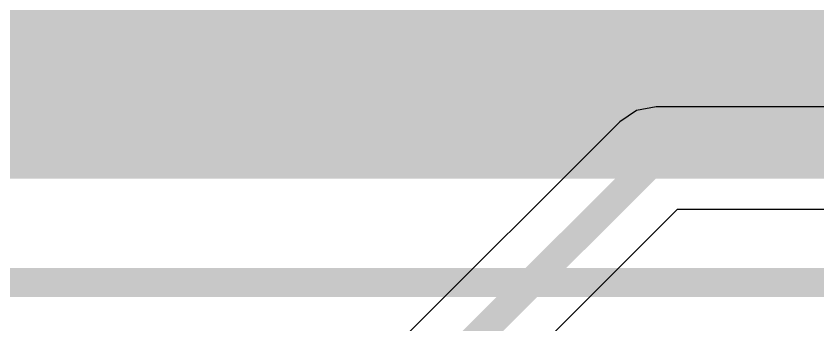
# Model space of a CAD drawing. Header units: inches. Extents: x 0 to 208, y 0 to 213.
# Drawn here: x 4.6027 to 4.8257, y 2.1572 to 2.2432 of the extents above; entities that cross this region are included whole.
import ezdxf

# ---------------------------------------------------------------- set-up
doc = ezdxf.new("R2010")
doc.units = ezdxf.units.IN
doc.header["$MEASUREMENT"] = 0
doc.layers.add('Bottom Layer', color=5, linetype='Continuous')
doc.layers.add('Top Layer', color=1, linetype='Continuous')

msp = doc.modelspace()

# ---------------------------------------------------------------- linework, layer by layer
at = {"layer": 'Bottom Layer'}
for points in [[(0.53894, 2.22287, 0.05, 0.05, 0), (5.03359, 2.22287, 0.05, 0.05, 0)], [(3.95, 2.169, 0.008, 0.008, 0), (4.955, 2.169, 0.008, 0.008, 0)]]:
    msp.add_lwpolyline(points, format="xyseb", dxfattribs=at)
at = {"layer": 'Top Layer'}
for p, q in [((4.77524, 2.21685), (4.77061, 2.21375)), ((4.78071, 2.21793), (4.77524, 2.21685)), ((4.83269, 2.21793), (4.78071, 2.21793)), ((4.78071, 2.21793), (4.78071, 2.21793)), ((4.77061, 2.21375), (4.69367, 2.13681)), ((4.77061, 2.21375), (4.77061, 2.21375)), ((4.71386, 2.11662), (4.78662, 2.18939)), ((4.78662, 2.18939), (4.83269, 2.18939))]:
    msp.add_line(p, q, dxfattribs=at)
for points in [[(4.69205, 2.115, 0.008, 0.008, 0), (4.78071, 2.20366, 0.008, 0.008, 0)], [(4.78071, 2.20366, 0.008, 0.008, 0), (4.86236, 2.20366, 0.008, 0.008, 0)]]:
    msp.add_lwpolyline(points, format="xyseb", dxfattribs=at)
msp.add_lwpolyline([(4.77871, 2.20366, 0.004, 0.004, 1), (4.78271, 2.20366, 0.004, 0.004, 1)], format="xyseb", close=True, dxfattribs=at)
msp.add_lwpolyline([(4.77871, 2.20366, 0.004, 0.004, 1), (4.78271, 2.20366, 0.004, 0.004, 1)], format="xyseb", close=True, dxfattribs=at)

doc.saveas('drawing.dxf')
